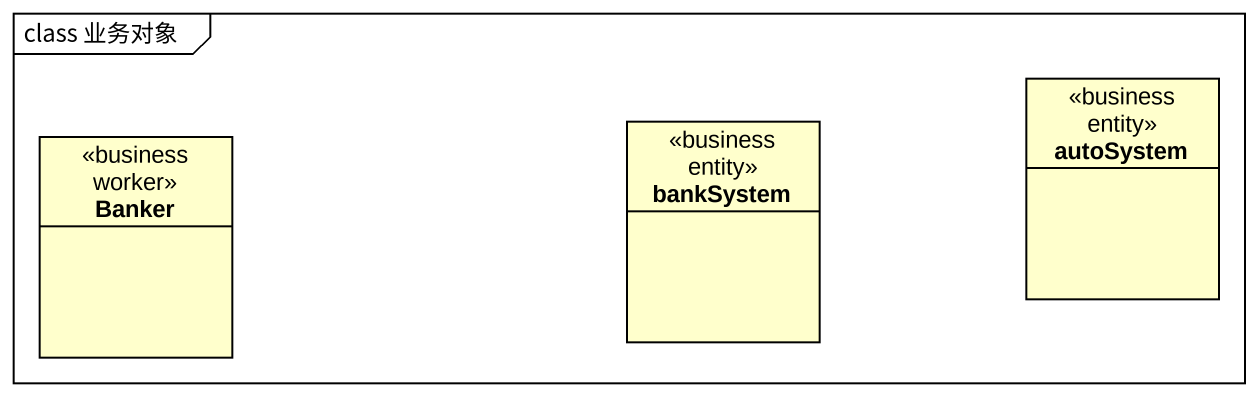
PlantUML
@startuml
mainframe class 业务对象
hide circle
hide empty members
class autoSystem <<business entity>>
class Banker <<business worker>>
class bankSystem <<business entity>>
@enduml
